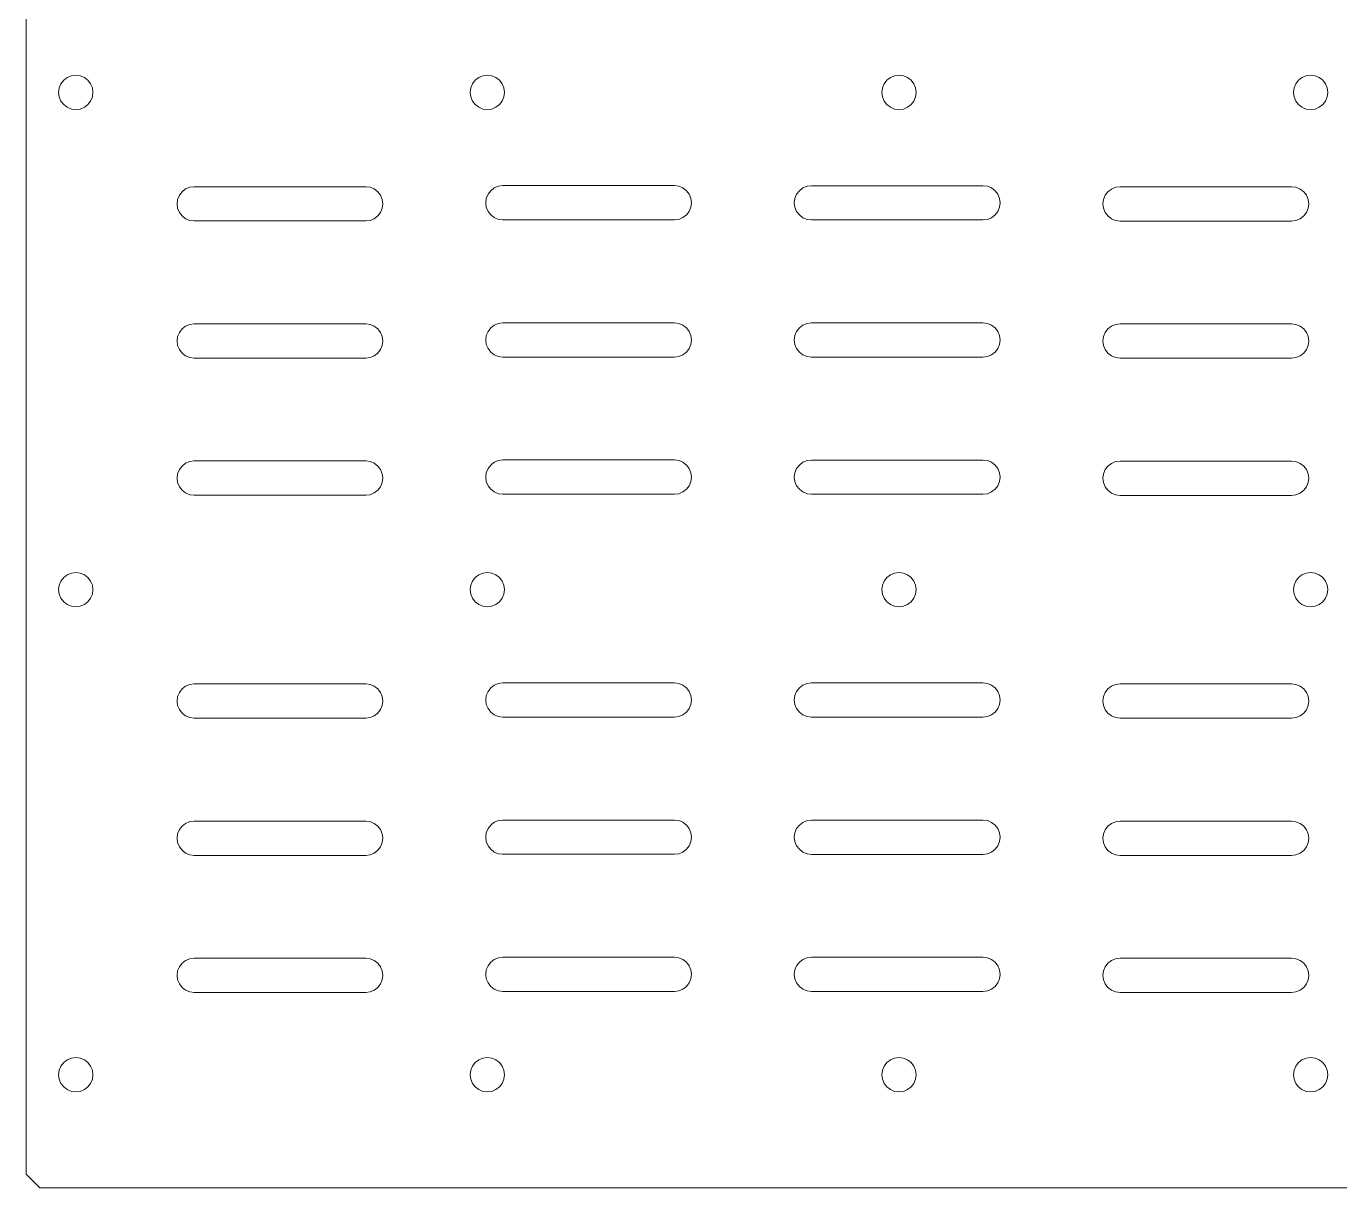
# Model space of a CAD drawing. Extents: x -21 to 705, y 870 to 3200.
# Drawn here: x -20 to 362.9, y 871 to 1209.7 of the extents above; entities that cross this region are included whole.
import ezdxf

# ---------------------------------------------------------------- set-up
doc = ezdxf.new("R2010")
doc.units = 0
doc.layers.add('Layer0', color=7, linetype='BYLAYER', lineweight=5)

msp = doc.modelspace()

# ---------------------------------------------------------------- linework, layer by layer
at = {"layer": 'Layer0'}
for p, q in [((-20, 875.02), (-20, 1360.86)), ((-8.06, 1194.77), (-6.85, 1195.27)), ((-6.85, 1195.27), (-5.56, 1195.44)), ((-5.56, 1195.44), (-4.26, 1195.27)), ((-4.26, 1195.27), (-3.06, 1194.77)), ((111.94, 1194.77), (113.15, 1195.27)), ((113.15, 1195.27), (114.44, 1195.44)), ((115.74, 1195.27), (114.44, 1195.44)), ((115.74, 1195.27), (116.94, 1194.77)), ((231.94, 1194.77), (233.15, 1195.27)), ((234.44, 1195.44), (233.15, 1195.27)), ((234.44, 1195.44), (235.74, 1195.27)), ((235.74, 1195.27), (236.94, 1194.77)), ((351.94, 1194.77), (353.15, 1195.27)), ((353.15, 1195.27), (354.44, 1195.44)), ((354.44, 1195.44), (355.74, 1195.27)), ((355.74, 1195.27), (356.94, 1194.77)), ((-10.56, 1190.44), (-10.39, 1191.74)), ((-10.39, 1191.74), (-9.89, 1192.94)), ((-9.89, 1192.94), (-9.09, 1193.98)), ((-9.09, 1193.98), (-8.06, 1194.77)), ((-3.06, 1194.77), (-2.02, 1193.98)), ((-2.02, 1193.98), (-1.23, 1192.94)), ((-1.23, 1192.94), (-0.73, 1191.74)), ((-0.73, 1191.74), (-0.56, 1190.44)), ((109.44, 1190.44), (109.61, 1191.74)), ((109.61, 1191.74), (110.11, 1192.94)), ((110.11, 1192.94), (110.91, 1193.98)), ((110.91, 1193.98), (111.94, 1194.77)), ((116.94, 1194.77), (117.98, 1193.98)), ((117.98, 1193.98), (118.77, 1192.94)), ((119.27, 1191.74), (118.77, 1192.94)), ((119.27, 1191.74), (119.44, 1190.44)), ((229.44, 1190.44), (229.61, 1191.74)), ((229.61, 1191.74), (230.11, 1192.94)), ((230.11, 1192.94), (230.91, 1193.98)), ((230.91, 1193.98), (231.94, 1194.77)), ((236.94, 1194.77), (237.98, 1193.98)), ((237.98, 1193.98), (238.77, 1192.94)), ((238.77, 1192.94), (239.27, 1191.74)), ((239.27, 1191.74), (239.44, 1190.44)), ((349.44, 1190.44), (349.61, 1191.74)), ((349.61, 1191.74), (350.11, 1192.94)), ((350.91, 1193.98), (350.11, 1192.94)), ((350.91, 1193.98), (351.94, 1194.77)), ((356.94, 1194.77), (357.98, 1193.98)), ((357.98, 1193.98), (358.77, 1192.94)), ((358.77, 1192.94), (359.27, 1191.74)), ((359.27, 1191.74), (359.44, 1190.44)), ((-10.39, 1189.15), (-10.56, 1190.44)), ((-9.89, 1187.94), (-10.39, 1189.15)), ((-9.09, 1186.91), (-9.89, 1187.94)), ((-2.02, 1186.91), (-1.23, 1187.94)), ((-0.73, 1189.15), (-1.23, 1187.94)), ((-0.73, 1189.15), (-0.56, 1190.44)), ((109.61, 1189.15), (109.44, 1190.44)), ((110.11, 1187.94), (109.61, 1189.15)), ((110.91, 1186.91), (110.11, 1187.94)), ((118.77, 1187.94), (117.98, 1186.91)), ((119.27, 1189.15), (118.77, 1187.94)), ((119.44, 1190.44), (119.27, 1189.15)), ((229.61, 1189.15), (229.44, 1190.44)), ((229.61, 1189.15), (230.11, 1187.94)), ((230.11, 1187.94), (230.91, 1186.91)), ((237.98, 1186.91), (238.77, 1187.94)), ((239.27, 1189.15), (238.77, 1187.94)), ((239.44, 1190.44), (239.27, 1189.15)), ((349.61, 1189.15), (349.44, 1190.44)), ((350.11, 1187.94), (349.61, 1189.15)), ((350.91, 1186.91), (350.11, 1187.94)), ((358.77, 1187.94), (357.98, 1186.91)), ((359.27, 1189.15), (358.77, 1187.94)), ((359.44, 1190.44), (359.27, 1189.15)), ((-8.06, 1186.11), (-9.09, 1186.91)), ((-8.06, 1186.11), (-6.85, 1185.61)), ((-5.56, 1185.44), (-6.85, 1185.61)), ((-5.56, 1185.44), (-4.26, 1185.61)), ((-4.26, 1185.61), (-3.06, 1186.11)), ((-2.02, 1186.91), (-3.06, 1186.11)), ((111.94, 1186.11), (110.91, 1186.91)), ((113.15, 1185.61), (111.94, 1186.11)), ((114.44, 1185.44), (113.15, 1185.61)), ((114.44, 1185.44), (115.74, 1185.61)), ((115.74, 1185.61), (116.94, 1186.11)), ((116.94, 1186.11), (117.98, 1186.91)), ((231.94, 1186.11), (230.91, 1186.91)), ((233.15, 1185.61), (231.94, 1186.11)), ((233.15, 1185.61), (234.44, 1185.44)), ((235.74, 1185.61), (234.44, 1185.44)), ((236.94, 1186.11), (235.74, 1185.61)), ((236.94, 1186.11), (237.98, 1186.91)), ((351.94, 1186.11), (350.91, 1186.91)), ((353.15, 1185.61), (351.94, 1186.11)), ((354.44, 1185.44), (353.15, 1185.61)), ((355.74, 1185.61), (354.44, 1185.44)), ((356.94, 1186.11), (355.74, 1185.61)), ((357.98, 1186.91), (356.94, 1186.11)), ((24.13, 1159.26), (24.63, 1160.46)), ((24.63, 1160.46), (25.43, 1161.5)), ((25.43, 1161.5), (26.46, 1162.29)), ((26.46, 1162.29), (27.67, 1162.79)), ((27.67, 1162.79), (28.96, 1162.96)), ((78.96, 1162.96), (28.96, 1162.96)), ((80.26, 1162.79), (78.96, 1162.96)), ((81.46, 1162.29), (80.26, 1162.79)), ((82.5, 1161.5), (81.46, 1162.29)), ((83.29, 1160.46), (82.5, 1161.5)), ((83.79, 1159.26), (83.29, 1160.46)), ((114.13, 1159.55), (114.63, 1160.76)), ((114.63, 1160.76), (115.43, 1161.79)), ((115.43, 1161.79), (116.46, 1162.59)), ((116.46, 1162.59), (117.67, 1163.09)), ((117.67, 1163.09), (118.96, 1163.26)), ((168.96, 1163.26), (118.96, 1163.26)), ((170.26, 1163.09), (168.96, 1163.26)), ((171.46, 1162.59), (170.26, 1163.09)), ((172.5, 1161.79), (171.46, 1162.59)), ((173.29, 1160.76), (172.5, 1161.79)), ((173.79, 1159.55), (173.29, 1160.76)), ((204.1, 1159.54), (204.6, 1160.75)), ((204.6, 1160.75), (205.39, 1161.79)), ((205.39, 1161.79), (206.43, 1162.58)), ((206.43, 1162.58), (207.63, 1163.08)), ((207.63, 1163.08), (208.93, 1163.25)), ((258.93, 1163.25), (208.93, 1163.25)), ((260.22, 1163.08), (258.93, 1163.25)), ((261.43, 1162.58), (260.22, 1163.08)), ((262.46, 1161.79), (261.43, 1162.58)), ((263.26, 1160.75), (262.46, 1161.79)), ((263.76, 1159.54), (263.26, 1160.75)), ((294.07, 1159.24), (294.57, 1160.44)), ((294.57, 1160.44), (295.36, 1161.48)), ((295.36, 1161.48), (296.4, 1162.27)), ((296.4, 1162.27), (297.61, 1162.77)), ((297.61, 1162.77), (298.9, 1162.94)), ((348.9, 1162.94), (298.9, 1162.94)), ((350.19, 1162.77), (348.9, 1162.94)), ((351.4, 1162.27), (350.19, 1162.77)), ((352.44, 1161.48), (351.4, 1162.27)), ((353.23, 1160.44), (352.44, 1161.48)), ((353.73, 1159.24), (353.23, 1160.44)), ((23.96, 1157.96), (24.13, 1159.26)), ((24.13, 1156.67), (23.96, 1157.96)), ((24.63, 1155.46), (24.13, 1156.67)), ((83.29, 1155.46), (83.79, 1156.67)), ((83.96, 1157.96), (83.79, 1159.26)), ((83.79, 1156.67), (83.96, 1157.96)), ((113.96, 1158.26), (114.13, 1159.55)), ((114.13, 1156.96), (113.96, 1158.26)), ((114.63, 1155.76), (114.13, 1156.96)), ((173.29, 1155.76), (173.79, 1156.96)), ((173.96, 1158.26), (173.79, 1159.55)), ((173.79, 1156.96), (173.96, 1158.26)), ((203.93, 1158.25), (204.1, 1159.54)), ((204.1, 1156.96), (203.93, 1158.25)), ((204.6, 1155.75), (204.1, 1156.96)), ((263.26, 1155.75), (263.76, 1156.96)), ((263.93, 1158.25), (263.76, 1159.54)), ((263.76, 1156.96), (263.93, 1158.25)), ((293.9, 1157.94), (294.07, 1159.24)), ((294.07, 1156.65), (293.9, 1157.94)), ((294.57, 1155.44), (294.07, 1156.65)), ((353.23, 1155.44), (353.73, 1156.65)), ((353.9, 1157.94), (353.73, 1159.24)), ((353.73, 1156.65), (353.9, 1157.94)), ((25.43, 1154.43), (24.63, 1155.46)), ((26.46, 1153.63), (25.43, 1154.43)), ((27.67, 1153.13), (26.46, 1153.63)), ((28.96, 1152.96), (27.67, 1153.13)), ((28.96, 1152.96), (78.96, 1152.96)), ((78.96, 1152.96), (80.26, 1153.13)), ((80.26, 1153.13), (81.46, 1153.63)), ((81.46, 1153.63), (82.5, 1154.43)), ((82.5, 1154.43), (83.29, 1155.46)), ((115.43, 1154.72), (114.63, 1155.76)), ((116.46, 1153.93), (115.43, 1154.72)), ((117.67, 1153.43), (116.46, 1153.93)), ((118.96, 1153.26), (117.67, 1153.43)), ((118.96, 1153.26), (168.96, 1153.26)), ((168.96, 1153.26), (170.26, 1153.43)), ((170.26, 1153.43), (171.46, 1153.93)), ((171.46, 1153.93), (172.5, 1154.72)), ((172.5, 1154.72), (173.29, 1155.76)), ((205.39, 1154.71), (204.6, 1155.75)), ((206.43, 1153.92), (205.39, 1154.71)), ((207.63, 1153.42), (206.43, 1153.92)), ((208.93, 1153.25), (207.63, 1153.42)), ((208.93, 1153.25), (258.93, 1153.25)), ((258.93, 1153.25), (260.22, 1153.42)), ((260.22, 1153.42), (261.43, 1153.92)), ((261.43, 1153.92), (262.46, 1154.71)), ((262.46, 1154.71), (263.26, 1155.75)), ((295.36, 1154.41), (294.57, 1155.44)), ((296.4, 1153.61), (295.36, 1154.41)), ((297.61, 1153.11), (296.4, 1153.61)), ((298.9, 1152.94), (297.61, 1153.11)), ((298.9, 1152.94), (348.9, 1152.94)), ((348.9, 1152.94), (350.19, 1153.11)), ((350.19, 1153.11), (351.4, 1153.61)), ((351.4, 1153.61), (352.44, 1154.41)), ((352.44, 1154.41), (353.23, 1155.44)), ((25.43, 1121.5), (26.46, 1122.29)), ((26.46, 1122.29), (27.67, 1122.79)), ((27.67, 1122.79), (28.96, 1122.96)), ((78.96, 1122.96), (28.96, 1122.96)), ((80.26, 1122.79), (78.96, 1122.96)), ((81.46, 1122.29), (80.26, 1122.79)), ((82.5, 1121.5), (81.46, 1122.29)), ((115.43, 1121.79), (116.46, 1122.59)), ((116.46, 1122.59), (117.67, 1123.09)), ((117.67, 1123.09), (118.96, 1123.26)), ((168.96, 1123.26), (118.96, 1123.26)), ((170.26, 1123.09), (168.96, 1123.26)), ((171.46, 1122.59), (170.26, 1123.09)), ((172.5, 1121.79), (171.46, 1122.59)), ((205.39, 1121.79), (206.43, 1122.58)), ((206.43, 1122.58), (207.63, 1123.08)), ((207.63, 1123.08), (208.93, 1123.25)), ((258.93, 1123.25), (208.93, 1123.25)), ((260.22, 1123.08), (258.93, 1123.25)), ((261.43, 1122.58), (260.22, 1123.08)), ((262.46, 1121.79), (261.43, 1122.58)), ((295.36, 1121.48), (296.4, 1122.27)), ((296.4, 1122.27), (297.61, 1122.77)), ((297.61, 1122.77), (298.9, 1122.94)), ((348.9, 1122.94), (298.9, 1122.94)), ((350.19, 1122.77), (348.9, 1122.94)), ((351.4, 1122.27), (350.19, 1122.77)), ((352.44, 1121.48), (351.4, 1122.27)), ((23.96, 1117.96), (24.13, 1119.26)), ((24.13, 1119.26), (24.63, 1120.46)), ((24.63, 1120.46), (25.43, 1121.5)), ((83.29, 1120.46), (82.5, 1121.5)), ((83.79, 1119.26), (83.29, 1120.46)), ((83.96, 1117.96), (83.79, 1119.26)), ((113.96, 1118.26), (114.13, 1119.55)), ((114.13, 1116.96), (113.96, 1118.26)), ((114.13, 1119.55), (114.63, 1120.76)), ((114.63, 1120.76), (115.43, 1121.79)), ((173.29, 1120.76), (172.5, 1121.79)), ((173.79, 1119.55), (173.29, 1120.76)), ((173.96, 1118.26), (173.79, 1119.55)), ((173.79, 1116.96), (173.96, 1118.26)), ((203.93, 1118.25), (204.1, 1119.54)), ((204.1, 1116.96), (203.93, 1118.25)), ((204.1, 1119.54), (204.6, 1120.75)), ((204.6, 1120.75), (205.39, 1121.79)), ((263.26, 1120.75), (262.46, 1121.79)), ((263.76, 1119.54), (263.26, 1120.75)), ((263.93, 1118.25), (263.76, 1119.54)), ((263.76, 1116.96), (263.93, 1118.25)), ((293.9, 1117.94), (294.07, 1119.24)), ((294.07, 1119.24), (294.57, 1120.44)), ((294.57, 1120.44), (295.36, 1121.48)), ((353.23, 1120.44), (352.44, 1121.48)), ((353.73, 1119.24), (353.23, 1120.44)), ((353.9, 1117.94), (353.73, 1119.24)), ((24.13, 1116.67), (23.96, 1117.96)), ((24.63, 1115.46), (24.13, 1116.67)), ((25.43, 1114.43), (24.63, 1115.46)), ((26.46, 1113.63), (25.43, 1114.43)), ((81.46, 1113.63), (82.5, 1114.43)), ((82.5, 1114.43), (83.29, 1115.46)), ((83.29, 1115.46), (83.79, 1116.67)), ((83.79, 1116.67), (83.96, 1117.96)), ((114.63, 1115.76), (114.13, 1116.96)), ((115.43, 1114.72), (114.63, 1115.76)), ((116.46, 1113.93), (115.43, 1114.72)), ((171.46, 1113.93), (172.5, 1114.72)), ((172.5, 1114.72), (173.29, 1115.76)), ((173.29, 1115.76), (173.79, 1116.96)), ((204.6, 1115.75), (204.1, 1116.96)), ((205.39, 1114.71), (204.6, 1115.75)), ((206.43, 1113.92), (205.39, 1114.71)), ((261.43, 1113.92), (262.46, 1114.71)), ((262.46, 1114.71), (263.26, 1115.75)), ((263.26, 1115.75), (263.76, 1116.96)), ((294.07, 1116.65), (293.9, 1117.94)), ((294.57, 1115.44), (294.07, 1116.65)), ((295.36, 1114.41), (294.57, 1115.44)), ((296.4, 1113.61), (295.36, 1114.41)), ((351.4, 1113.61), (352.44, 1114.41)), ((352.44, 1114.41), (353.23, 1115.44)), ((353.23, 1115.44), (353.73, 1116.65)), ((353.73, 1116.65), (353.9, 1117.94)), ((27.67, 1113.13), (26.46, 1113.63)), ((28.96, 1112.96), (27.67, 1113.13)), ((28.96, 1112.96), (78.96, 1112.96)), ((78.96, 1112.96), (80.26, 1113.13)), ((80.26, 1113.13), (81.46, 1113.63)), ((117.67, 1113.43), (116.46, 1113.93)), ((118.96, 1113.26), (117.67, 1113.43)), ((118.96, 1113.26), (168.96, 1113.26)), ((168.96, 1113.26), (170.26, 1113.43)), ((170.26, 1113.43), (171.46, 1113.93)), ((207.63, 1113.42), (206.43, 1113.92)), ((208.93, 1113.25), (207.63, 1113.42)), ((208.93, 1113.25), (258.93, 1113.25)), ((258.93, 1113.25), (260.22, 1113.42)), ((260.22, 1113.42), (261.43, 1113.92)), ((297.61, 1113.11), (296.4, 1113.61)), ((298.9, 1112.94), (297.61, 1113.11)), ((298.9, 1112.94), (348.9, 1112.94)), ((348.9, 1112.94), (350.19, 1113.11)), ((350.19, 1113.11), (351.4, 1113.61)), ((24.13, 1079.26), (24.63, 1080.46)), ((24.63, 1080.46), (25.43, 1081.5)), ((25.43, 1081.5), (26.46, 1082.29)), ((26.46, 1082.29), (27.67, 1082.79)), ((27.67, 1082.79), (28.96, 1082.96)), ((78.96, 1082.96), (28.96, 1082.96)), ((80.26, 1082.79), (78.96, 1082.96)), ((81.46, 1082.29), (80.26, 1082.79)), ((82.5, 1081.5), (81.46, 1082.29)), ((83.29, 1080.46), (82.5, 1081.5)), ((83.79, 1079.26), (83.29, 1080.46)), ((114.13, 1079.55), (114.63, 1080.76)), ((114.63, 1080.76), (115.43, 1081.79)), ((115.43, 1081.79), (116.46, 1082.59)), ((116.46, 1082.59), (117.67, 1083.09)), ((117.67, 1083.09), (118.96, 1083.26)), ((168.96, 1083.26), (118.96, 1083.26)), ((170.26, 1083.09), (168.96, 1083.26)), ((171.46, 1082.59), (170.26, 1083.09)), ((172.5, 1081.79), (171.46, 1082.59)), ((173.29, 1080.76), (172.5, 1081.79)), ((173.79, 1079.55), (173.29, 1080.76)), ((204.1, 1079.54), (204.6, 1080.75)), ((204.6, 1080.75), (205.39, 1081.79)), ((205.39, 1081.79), (206.43, 1082.58)), ((206.43, 1082.58), (207.63, 1083.08)), ((207.63, 1083.08), (208.93, 1083.25)), ((258.93, 1083.25), (208.93, 1083.25)), ((260.22, 1083.08), (258.93, 1083.25)), ((261.43, 1082.58), (260.22, 1083.08)), ((262.46, 1081.79), (261.43, 1082.58)), ((263.26, 1080.75), (262.46, 1081.79)), ((263.76, 1079.54), (263.26, 1080.75)), ((294.07, 1079.24), (294.57, 1080.44)), ((294.57, 1080.44), (295.36, 1081.48)), ((295.36, 1081.48), (296.4, 1082.27)), ((296.4, 1082.27), (297.61, 1082.77)), ((297.61, 1082.77), (298.9, 1082.94)), ((348.9, 1082.94), (298.9, 1082.94)), ((350.19, 1082.77), (348.9, 1082.94)), ((351.4, 1082.27), (350.19, 1082.77)), ((352.44, 1081.48), (351.4, 1082.27)), ((353.23, 1080.44), (352.44, 1081.48)), ((353.73, 1079.24), (353.23, 1080.44)), ((23.96, 1077.96), (24.13, 1079.26)), ((24.13, 1076.67), (23.96, 1077.96)), ((24.63, 1075.46), (24.13, 1076.67)), ((83.29, 1075.46), (83.79, 1076.67)), ((83.96, 1077.96), (83.79, 1079.26)), ((83.79, 1076.67), (83.96, 1077.96)), ((113.96, 1078.26), (114.13, 1079.55)), ((114.13, 1076.96), (113.96, 1078.26)), ((114.63, 1075.76), (114.13, 1076.96)), ((173.29, 1075.76), (173.79, 1076.96)), ((173.96, 1078.26), (173.79, 1079.55)), ((173.79, 1076.96), (173.96, 1078.26)), ((203.93, 1078.25), (204.1, 1079.54)), ((204.1, 1076.96), (203.93, 1078.25)), ((204.6, 1075.75), (204.1, 1076.96)), ((263.26, 1075.75), (263.76, 1076.96)), ((263.93, 1078.25), (263.76, 1079.54)), ((263.76, 1076.96), (263.93, 1078.25)), ((293.9, 1077.94), (294.07, 1079.24)), ((294.07, 1076.65), (293.9, 1077.94)), ((294.57, 1075.44), (294.07, 1076.65)), ((353.23, 1075.44), (353.73, 1076.65)), ((353.9, 1077.94), (353.73, 1079.24)), ((353.73, 1076.65), (353.9, 1077.94)), ((25.43, 1074.43), (24.63, 1075.46)), ((26.46, 1073.63), (25.43, 1074.43)), ((27.67, 1073.13), (26.46, 1073.63)), ((28.96, 1072.96), (27.67, 1073.13)), ((28.96, 1072.96), (78.96, 1072.96)), ((78.96, 1072.96), (80.26, 1073.13)), ((80.26, 1073.13), (81.46, 1073.63)), ((81.46, 1073.63), (82.5, 1074.43)), ((82.5, 1074.43), (83.29, 1075.46)), ((115.43, 1074.72), (114.63, 1075.76)), ((116.46, 1073.93), (115.43, 1074.72)), ((117.67, 1073.43), (116.46, 1073.93)), ((118.96, 1073.26), (117.67, 1073.43)), ((118.96, 1073.26), (168.96, 1073.26)), ((168.96, 1073.26), (170.26, 1073.43)), ((170.26, 1073.43), (171.46, 1073.93)), ((171.46, 1073.93), (172.5, 1074.72)), ((172.5, 1074.72), (173.29, 1075.76)), ((205.39, 1074.71), (204.6, 1075.75)), ((206.43, 1073.92), (205.39, 1074.71)), ((207.63, 1073.42), (206.43, 1073.92)), ((208.93, 1073.25), (207.63, 1073.42)), ((208.93, 1073.25), (258.93, 1073.25)), ((258.93, 1073.25), (260.22, 1073.42)), ((260.22, 1073.42), (261.43, 1073.92)), ((261.43, 1073.92), (262.46, 1074.71)), ((262.46, 1074.71), (263.26, 1075.75)), ((295.36, 1074.41), (294.57, 1075.44)), ((296.4, 1073.61), (295.36, 1074.41)), ((297.61, 1073.11), (296.4, 1073.61)), ((298.9, 1072.94), (297.61, 1073.11)), ((298.9, 1072.94), (348.9, 1072.94)), ((348.9, 1072.94), (350.19, 1073.11)), ((350.19, 1073.11), (351.4, 1073.61)), ((351.4, 1073.61), (352.44, 1074.41)), ((352.44, 1074.41), (353.23, 1075.44)), ((-9.09, 1048.98), (-8.06, 1049.77)), ((-8.06, 1049.77), (-6.85, 1050.27)), ((-6.85, 1050.27), (-5.56, 1050.44)), ((-5.56, 1050.44), (-4.26, 1050.27)), ((-4.26, 1050.27), (-3.06, 1049.77)), ((-3.06, 1049.77), (-2.02, 1048.98)), ((110.91, 1048.98), (111.94, 1049.77)), ((111.94, 1049.77), (113.15, 1050.27)), ((113.15, 1050.27), (114.44, 1050.44)), ((114.44, 1050.44), (115.74, 1050.27)), ((115.74, 1050.27), (116.94, 1049.77)), ((116.94, 1049.77), (117.98, 1048.98)), ((230.91, 1048.98), (231.94, 1049.77)), ((231.94, 1049.77), (233.15, 1050.27)), ((233.15, 1050.27), (234.44, 1050.44)), ((234.44, 1050.44), (235.74, 1050.27)), ((235.74, 1050.27), (236.94, 1049.77)), ((236.94, 1049.77), (237.98, 1048.98)), ((350.91, 1048.98), (351.94, 1049.77)), ((351.94, 1049.77), (353.15, 1050.27)), ((353.15, 1050.27), (354.44, 1050.44)), ((354.44, 1050.44), (355.74, 1050.27)), ((355.74, 1050.27), (356.94, 1049.77)), ((356.94, 1049.77), (357.98, 1048.98)), ((-10.56, 1045.44), (-10.39, 1046.74)), ((-10.39, 1044.15), (-10.56, 1045.44)), ((-10.39, 1046.74), (-9.89, 1047.94)), ((-9.89, 1047.94), (-9.09, 1048.98)), ((-2.02, 1048.98), (-1.23, 1047.94)), ((-1.23, 1047.94), (-0.73, 1046.74)), ((-0.73, 1046.74), (-0.56, 1045.44)), ((-0.56, 1045.44), (-0.73, 1044.15)), ((109.44, 1045.44), (109.61, 1046.74)), ((109.61, 1044.15), (109.44, 1045.44)), ((109.61, 1046.74), (110.11, 1047.94)), ((110.11, 1047.94), (110.91, 1048.98)), ((117.98, 1048.98), (118.77, 1047.94)), ((118.77, 1047.94), (119.27, 1046.74)), ((119.27, 1046.74), (119.44, 1045.44)), ((119.44, 1045.44), (119.27, 1044.15)), ((229.44, 1045.44), (229.61, 1046.74)), ((229.61, 1044.15), (229.44, 1045.44)), ((229.61, 1046.74), (230.11, 1047.94)), ((230.11, 1047.94), (230.91, 1048.98)), ((237.98, 1048.98), (238.77, 1047.94)), ((238.77, 1047.94), (239.27, 1046.74)), ((239.27, 1046.74), (239.44, 1045.44)), ((239.44, 1045.44), (239.27, 1044.15)), ((349.44, 1045.44), (349.61, 1046.74)), ((349.61, 1044.15), (349.44, 1045.44)), ((349.61, 1046.74), (350.11, 1047.94)), ((350.11, 1047.94), (350.91, 1048.98)), ((357.98, 1048.98), (358.77, 1047.94)), ((358.77, 1047.94), (359.27, 1046.74)), ((359.27, 1046.74), (359.44, 1045.44)), ((359.44, 1045.44), (359.27, 1044.15)), ((-9.89, 1042.94), (-10.39, 1044.15)), ((-9.09, 1041.91), (-9.89, 1042.94)), ((-8.06, 1041.11), (-9.09, 1041.91)), ((-2.02, 1041.91), (-3.06, 1041.11)), ((-1.23, 1042.94), (-2.02, 1041.91)), ((-0.73, 1044.15), (-1.23, 1042.94)), ((110.11, 1042.94), (109.61, 1044.15)), ((110.91, 1041.91), (110.11, 1042.94)), ((111.94, 1041.11), (110.91, 1041.91)), ((117.98, 1041.91), (116.94, 1041.11)), ((118.77, 1042.94), (117.98, 1041.91)), ((119.27, 1044.15), (118.77, 1042.94)), ((230.11, 1042.94), (229.61, 1044.15)), ((230.91, 1041.91), (230.11, 1042.94)), ((231.94, 1041.11), (230.91, 1041.91)), ((237.98, 1041.91), (236.94, 1041.11)), ((238.77, 1042.94), (237.98, 1041.91)), ((239.27, 1044.15), (238.77, 1042.94)), ((350.11, 1042.94), (349.61, 1044.15)), ((350.91, 1041.91), (350.11, 1042.94)), ((351.94, 1041.11), (350.91, 1041.91)), ((357.98, 1041.91), (356.94, 1041.11)), ((358.77, 1042.94), (357.98, 1041.91)), ((359.27, 1044.15), (358.77, 1042.94)), ((-6.85, 1040.61), (-8.06, 1041.11)), ((-5.56, 1040.44), (-6.85, 1040.61)), ((-4.26, 1040.61), (-5.56, 1040.44)), ((-3.06, 1041.11), (-4.26, 1040.61)), ((113.15, 1040.61), (111.94, 1041.11)), ((114.44, 1040.44), (113.15, 1040.61)), ((115.74, 1040.61), (114.44, 1040.44)), ((116.94, 1041.11), (115.74, 1040.61)), ((233.15, 1040.61), (231.94, 1041.11)), ((234.44, 1040.44), (233.15, 1040.61)), ((235.74, 1040.61), (234.44, 1040.44)), ((236.94, 1041.11), (235.74, 1040.61)), ((353.15, 1040.61), (351.94, 1041.11)), ((354.44, 1040.44), (353.15, 1040.61)), ((355.74, 1040.61), (354.44, 1040.44)), ((356.94, 1041.11), (355.74, 1040.61)), ((24.13, 1014.26), (24.63, 1015.46)), ((24.63, 1015.46), (25.43, 1016.5)), ((25.43, 1016.5), (26.46, 1017.29)), ((26.46, 1017.29), (27.67, 1017.79)), ((27.67, 1017.79), (28.96, 1017.96)), ((78.96, 1017.96), (28.96, 1017.96)), ((80.26, 1017.79), (78.96, 1017.96)), ((81.46, 1017.29), (80.26, 1017.79)), ((82.5, 1016.5), (81.46, 1017.29)), ((83.29, 1015.46), (82.5, 1016.5)), ((83.79, 1014.26), (83.29, 1015.46)), ((114.13, 1014.55), (114.63, 1015.76)), ((114.63, 1015.76), (115.43, 1016.79)), ((115.43, 1016.79), (116.46, 1017.59)), ((116.46, 1017.59), (117.67, 1018.09)), ((117.67, 1018.09), (118.96, 1018.26)), ((168.96, 1018.26), (118.96, 1018.26)), ((170.26, 1018.09), (168.96, 1018.26)), ((171.46, 1017.59), (170.26, 1018.09)), ((172.5, 1016.79), (171.46, 1017.59)), ((173.29, 1015.76), (172.5, 1016.79)), ((173.79, 1014.55), (173.29, 1015.76)), ((204.1, 1014.54), (204.6, 1015.75)), ((204.6, 1015.75), (205.39, 1016.79)), ((205.39, 1016.79), (206.43, 1017.58)), ((206.43, 1017.58), (207.63, 1018.08)), ((207.63, 1018.08), (208.93, 1018.25)), ((258.93, 1018.25), (208.93, 1018.25)), ((260.22, 1018.08), (258.93, 1018.25)), ((261.43, 1017.58), (260.22, 1018.08)), ((262.46, 1016.79), (261.43, 1017.58)), ((263.26, 1015.75), (262.46, 1016.79)), ((263.76, 1014.54), (263.26, 1015.75)), ((294.07, 1014.24), (294.57, 1015.44)), ((294.57, 1015.44), (295.36, 1016.48)), ((295.36, 1016.48), (296.4, 1017.27)), ((296.4, 1017.27), (297.61, 1017.77)), ((297.61, 1017.77), (298.9, 1017.94)), ((348.9, 1017.94), (298.9, 1017.94)), ((350.19, 1017.77), (348.9, 1017.94)), ((351.4, 1017.27), (350.19, 1017.77)), ((352.44, 1016.48), (351.4, 1017.27)), ((353.23, 1015.44), (352.44, 1016.48)), ((353.73, 1014.24), (353.23, 1015.44)), ((23.96, 1012.96), (24.13, 1014.26)), ((24.13, 1011.67), (23.96, 1012.96)), ((24.63, 1010.46), (24.13, 1011.67)), ((83.29, 1010.46), (83.79, 1011.67)), ((83.96, 1012.96), (83.79, 1014.26)), ((83.79, 1011.67), (83.96, 1012.96)), ((113.96, 1013.26), (114.13, 1014.55)), ((114.13, 1011.96), (113.96, 1013.26)), ((114.63, 1010.76), (114.13, 1011.96)), ((173.29, 1010.76), (173.79, 1011.96)), ((173.96, 1013.26), (173.79, 1014.55)), ((173.79, 1011.96), (173.96, 1013.26)), ((203.93, 1013.25), (204.1, 1014.54)), ((204.1, 1011.96), (203.93, 1013.25)), ((204.6, 1010.75), (204.1, 1011.96)), ((263.26, 1010.75), (263.76, 1011.96)), ((263.93, 1013.25), (263.76, 1014.54)), ((263.76, 1011.96), (263.93, 1013.25)), ((293.9, 1012.94), (294.07, 1014.24)), ((294.07, 1011.65), (293.9, 1012.94)), ((294.57, 1010.44), (294.07, 1011.65)), ((353.23, 1010.44), (353.73, 1011.65)), ((353.9, 1012.94), (353.73, 1014.24)), ((353.73, 1011.65), (353.9, 1012.94)), ((25.43, 1009.43), (24.63, 1010.46)), ((26.46, 1008.63), (25.43, 1009.43)), ((27.67, 1008.13), (26.46, 1008.63)), ((28.96, 1007.96), (27.67, 1008.13)), ((28.96, 1007.96), (78.96, 1007.96)), ((78.96, 1007.96), (80.26, 1008.13)), ((80.26, 1008.13), (81.46, 1008.63)), ((81.46, 1008.63), (82.5, 1009.43)), ((82.5, 1009.43), (83.29, 1010.46)), ((115.43, 1009.72), (114.63, 1010.76)), ((116.46, 1008.93), (115.43, 1009.72)), ((117.67, 1008.43), (116.46, 1008.93)), ((118.96, 1008.26), (117.67, 1008.43)), ((118.96, 1008.26), (168.96, 1008.26)), ((168.96, 1008.26), (170.26, 1008.43)), ((170.26, 1008.43), (171.46, 1008.93)), ((171.46, 1008.93), (172.5, 1009.72)), ((172.5, 1009.72), (173.29, 1010.76)), ((205.39, 1009.71), (204.6, 1010.75)), ((206.43, 1008.92), (205.39, 1009.71)), ((207.63, 1008.42), (206.43, 1008.92)), ((208.93, 1008.25), (207.63, 1008.42)), ((208.93, 1008.25), (258.93, 1008.25)), ((258.93, 1008.25), (260.22, 1008.42)), ((260.22, 1008.42), (261.43, 1008.92)), ((261.43, 1008.92), (262.46, 1009.71)), ((262.46, 1009.71), (263.26, 1010.75)), ((295.36, 1009.41), (294.57, 1010.44)), ((296.4, 1008.61), (295.36, 1009.41)), ((297.61, 1008.11), (296.4, 1008.61)), ((298.9, 1007.94), (297.61, 1008.11)), ((298.9, 1007.94), (348.9, 1007.94)), ((348.9, 1007.94), (350.19, 1008.11)), ((350.19, 1008.11), (351.4, 1008.61)), ((351.4, 1008.61), (352.44, 1009.41)), ((352.44, 1009.41), (353.23, 1010.44)), ((25.43, 976.5), (26.46, 977.29)), ((26.46, 977.29), (27.67, 977.79)), ((27.67, 977.79), (28.96, 977.96)), ((78.96, 977.96), (28.96, 977.96)), ((80.26, 977.79), (78.96, 977.96)), ((81.46, 977.29), (80.26, 977.79)), ((82.5, 976.5), (81.46, 977.29)), ((114.63, 975.76), (115.43, 976.79)), ((115.43, 976.79), (116.46, 977.59)), ((116.46, 977.59), (117.67, 978.09)), ((117.67, 978.09), (118.96, 978.26)), ((168.96, 978.26), (118.96, 978.26)), ((170.26, 978.09), (168.96, 978.26)), ((171.46, 977.59), (170.26, 978.09)), ((172.5, 976.79), (171.46, 977.59)), ((173.29, 975.76), (172.5, 976.79)), ((204.6, 975.75), (205.39, 976.79)), ((205.39, 976.79), (206.43, 977.58)), ((206.43, 977.58), (207.63, 978.08)), ((207.63, 978.08), (208.93, 978.25)), ((258.93, 978.25), (208.93, 978.25)), ((260.22, 978.08), (258.93, 978.25)), ((261.43, 977.58), (260.22, 978.08)), ((262.46, 976.79), (261.43, 977.58)), ((263.26, 975.75), (262.46, 976.79)), ((295.36, 976.48), (296.4, 977.27)), ((296.4, 977.27), (297.61, 977.77)), ((297.61, 977.77), (298.9, 977.94)), ((348.9, 977.94), (298.9, 977.94)), ((350.19, 977.77), (348.9, 977.94)), ((351.4, 977.27), (350.19, 977.77)), ((352.44, 976.48), (351.4, 977.27)), ((23.96, 972.96), (24.13, 974.26)), ((24.13, 971.67), (23.96, 972.96)), ((24.13, 974.26), (24.63, 975.46)), ((24.63, 975.46), (25.43, 976.5)), ((83.29, 975.46), (82.5, 976.5)), ((83.79, 974.26), (83.29, 975.46)), ((83.96, 972.96), (83.79, 974.26)), ((83.79, 971.67), (83.96, 972.96)), ((113.96, 973.26), (114.13, 974.55)), ((114.13, 971.96), (113.96, 973.26)), ((114.13, 974.55), (114.63, 975.76)), ((173.79, 974.55), (173.29, 975.76)), ((173.96, 973.26), (173.79, 974.55)), ((173.79, 971.96), (173.96, 973.26)), ((203.93, 973.25), (204.1, 974.54)), ((204.1, 971.96), (203.93, 973.25)), ((204.1, 974.54), (204.6, 975.75)), ((263.76, 974.54), (263.26, 975.75)), ((263.93, 973.25), (263.76, 974.54)), ((263.76, 971.96), (263.93, 973.25)), ((293.9, 972.94), (294.07, 974.24)), ((294.07, 971.65), (293.9, 972.94)), ((294.07, 974.24), (294.57, 975.44)), ((294.57, 975.44), (295.36, 976.48)), ((353.23, 975.44), (352.44, 976.48)), ((353.73, 974.24), (353.23, 975.44)), ((353.9, 972.94), (353.73, 974.24)), ((353.73, 971.65), (353.9, 972.94)), ((24.63, 970.46), (24.13, 971.67)), ((25.43, 969.43), (24.63, 970.46)), ((26.46, 968.63), (25.43, 969.43)), ((81.46, 968.63), (82.5, 969.43)), ((82.5, 969.43), (83.29, 970.46)), ((83.29, 970.46), (83.79, 971.67)), ((114.63, 970.76), (114.13, 971.96)), ((115.43, 969.72), (114.63, 970.76)), ((116.46, 968.93), (115.43, 969.72)), ((117.67, 968.43), (116.46, 968.93)), ((170.26, 968.43), (171.46, 968.93)), ((171.46, 968.93), (172.5, 969.72)), ((172.5, 969.72), (173.29, 970.76)), ((173.29, 970.76), (173.79, 971.96)), ((204.6, 970.75), (204.1, 971.96)), ((205.39, 969.71), (204.6, 970.75)), ((206.43, 968.92), (205.39, 969.71)), ((207.63, 968.42), (206.43, 968.92)), ((260.22, 968.42), (261.43, 968.92)), ((261.43, 968.92), (262.46, 969.71)), ((262.46, 969.71), (263.26, 970.75)), ((263.26, 970.75), (263.76, 971.96)), ((294.57, 970.44), (294.07, 971.65)), ((295.36, 969.41), (294.57, 970.44)), ((296.4, 968.61), (295.36, 969.41)), ((351.4, 968.61), (352.44, 969.41)), ((352.44, 969.41), (353.23, 970.44)), ((353.23, 970.44), (353.73, 971.65)), ((27.67, 968.13), (26.46, 968.63)), ((28.96, 967.96), (27.67, 968.13)), ((28.96, 967.96), (78.96, 967.96)), ((78.96, 967.96), (80.26, 968.13)), ((80.26, 968.13), (81.46, 968.63)), ((118.96, 968.26), (117.67, 968.43)), ((118.96, 968.26), (168.96, 968.26)), ((168.96, 968.26), (170.26, 968.43)), ((208.93, 968.25), (207.63, 968.42)), ((208.93, 968.25), (258.93, 968.25)), ((258.93, 968.25), (260.22, 968.42)), ((297.61, 968.11), (296.4, 968.61)), ((298.9, 967.94), (297.61, 968.11)), ((298.9, 967.94), (348.9, 967.94)), ((348.9, 967.94), (350.19, 968.11)), ((350.19, 968.11), (351.4, 968.61)), ((117.67, 938.09), (118.96, 938.26)), ((168.96, 938.26), (118.96, 938.26)), ((170.26, 938.09), (168.96, 938.26)), ((207.63, 938.08), (208.93, 938.25)), ((258.93, 938.25), (208.93, 938.25)), ((260.22, 938.08), (258.93, 938.25)), ((24.13, 934.26), (24.63, 935.46)), ((24.63, 935.46), (25.43, 936.5)), ((25.43, 936.5), (26.46, 937.29)), ((26.46, 937.29), (27.67, 937.79)), ((27.67, 937.79), (28.96, 937.96)), ((78.96, 937.96), (28.96, 937.96)), ((80.26, 937.79), (78.96, 937.96)), ((81.46, 937.29), (80.26, 937.79)), ((82.5, 936.5), (81.46, 937.29)), ((83.29, 935.46), (82.5, 936.5)), ((83.79, 934.26), (83.29, 935.46)), ((113.96, 933.26), (114.13, 934.55)), ((114.13, 934.55), (114.63, 935.76)), ((114.63, 935.76), (115.43, 936.79)), ((115.43, 936.79), (116.46, 937.59)), ((116.46, 937.59), (117.67, 938.09)), ((171.46, 937.59), (170.26, 938.09)), ((172.5, 936.79), (171.46, 937.59)), ((173.29, 935.76), (172.5, 936.79)), ((173.79, 934.55), (173.29, 935.76)), ((173.96, 933.26), (173.79, 934.55)), ((203.93, 933.25), (204.1, 934.54)), ((204.1, 934.54), (204.6, 935.75)), ((204.6, 935.75), (205.39, 936.79)), ((205.39, 936.79), (206.43, 937.58)), ((206.43, 937.58), (207.63, 938.08)), ((261.43, 937.58), (260.22, 938.08)), ((262.46, 936.79), (261.43, 937.58)), ((263.26, 935.75), (262.46, 936.79)), ((263.76, 934.54), (263.26, 935.75)), ((263.93, 933.25), (263.76, 934.54)), ((294.07, 934.24), (294.57, 935.44)), ((294.57, 935.44), (295.36, 936.48)), ((295.36, 936.48), (296.4, 937.27)), ((296.4, 937.27), (297.61, 937.77)), ((297.61, 937.77), (298.9, 937.94)), ((348.9, 937.94), (298.9, 937.94)), ((350.19, 937.77), (348.9, 937.94)), ((351.4, 937.27), (350.19, 937.77)), ((352.44, 936.48), (351.4, 937.27)), ((353.23, 935.44), (352.44, 936.48)), ((353.73, 934.24), (353.23, 935.44)), ((23.96, 932.96), (24.13, 934.26)), ((24.13, 931.67), (23.96, 932.96)), ((24.63, 930.46), (24.13, 931.67)), ((83.29, 930.46), (83.79, 931.67)), ((83.96, 932.96), (83.79, 934.26)), ((83.79, 931.67), (83.96, 932.96)), ((114.13, 931.96), (113.96, 933.26)), ((114.63, 930.76), (114.13, 931.96)), ((115.43, 929.72), (114.63, 930.76)), ((172.5, 929.72), (173.29, 930.76)), ((173.29, 930.76), (173.79, 931.96)), ((173.79, 931.96), (173.96, 933.26)), ((204.1, 931.96), (203.93, 933.25)), ((204.6, 930.75), (204.1, 931.96)), ((205.39, 929.71), (204.6, 930.75)), ((262.46, 929.71), (263.26, 930.75)), ((263.26, 930.75), (263.76, 931.96)), ((263.76, 931.96), (263.93, 933.25)), ((293.9, 932.94), (294.07, 934.24)), ((294.07, 931.65), (293.9, 932.94)), ((294.57, 930.44), (294.07, 931.65)), ((353.23, 930.44), (353.73, 931.65)), ((353.9, 932.94), (353.73, 934.24)), ((353.73, 931.65), (353.9, 932.94)), ((25.43, 929.43), (24.63, 930.46)), ((26.46, 928.63), (25.43, 929.43)), ((27.67, 928.13), (26.46, 928.63)), ((28.96, 927.96), (27.67, 928.13)), ((28.96, 927.96), (78.96, 927.96)), ((78.96, 927.96), (80.26, 928.13)), ((80.26, 928.13), (81.46, 928.63)), ((81.46, 928.63), (82.5, 929.43)), ((82.5, 929.43), (83.29, 930.46)), ((116.46, 928.93), (115.43, 929.72)), ((117.67, 928.43), (116.46, 928.93)), ((118.96, 928.26), (117.67, 928.43)), ((118.96, 928.26), (168.96, 928.26)), ((168.96, 928.26), (170.26, 928.43)), ((170.26, 928.43), (171.46, 928.93)), ((171.46, 928.93), (172.5, 929.72)), ((206.43, 928.92), (205.39, 929.71)), ((207.63, 928.42), (206.43, 928.92)), ((208.93, 928.25), (207.63, 928.42)), ((208.93, 928.25), (258.93, 928.25)), ((258.93, 928.25), (260.22, 928.42)), ((260.22, 928.42), (261.43, 928.92)), ((261.43, 928.92), (262.46, 929.71)), ((295.36, 929.41), (294.57, 930.44)), ((296.4, 928.61), (295.36, 929.41)), ((297.61, 928.11), (296.4, 928.61)), ((298.9, 927.94), (297.61, 928.11)), ((298.9, 927.94), (348.9, 927.94)), ((348.9, 927.94), (350.19, 928.11)), ((350.19, 928.11), (351.4, 928.61)), ((351.4, 928.61), (352.44, 929.41)), ((352.44, 929.41), (353.23, 930.44)), ((-9.09, 907.5), (-8.06, 908.29)), ((-8.06, 908.29), (-6.85, 908.79)), ((-6.85, 908.79), (-5.56, 908.96)), ((-5.56, 908.96), (-4.26, 908.79)), ((-4.26, 908.79), (-3.06, 908.29)), ((-3.06, 908.29), (-2.02, 907.5)), ((110.91, 907.5), (111.94, 908.29)), ((111.94, 908.29), (113.15, 908.79)), ((113.15, 908.79), (114.44, 908.96)), ((114.44, 908.96), (115.74, 908.79)), ((115.74, 908.79), (116.94, 908.29)), ((116.94, 908.29), (117.98, 907.5)), ((230.91, 907.5), (231.94, 908.29)), ((231.94, 908.29), (233.15, 908.79)), ((233.15, 908.79), (234.44, 908.96)), ((234.44, 908.96), (235.74, 908.79)), ((235.74, 908.79), (236.94, 908.29)), ((236.94, 908.29), (237.98, 907.5)), ((350.91, 907.5), (351.94, 908.29)), ((351.94, 908.29), (353.15, 908.79)), ((353.15, 908.79), (354.44, 908.96)), ((354.44, 908.96), (355.74, 908.79)), ((355.74, 908.79), (356.94, 908.29)), ((356.94, 908.29), (357.98, 907.5)), ((-10.56, 903.96), (-10.39, 905.26)), ((-10.39, 902.67), (-10.56, 903.96)), ((-10.39, 905.26), (-9.89, 906.46)), ((-9.89, 906.46), (-9.09, 907.5)), ((-2.02, 907.5), (-1.23, 906.46)), ((-1.23, 906.46), (-0.73, 905.26)), ((-0.73, 905.26), (-0.56, 903.96)), ((-0.56, 903.96), (-0.73, 902.67)), ((109.44, 903.96), (109.61, 905.26)), ((109.61, 902.67), (109.44, 903.96)), ((109.61, 905.26), (110.11, 906.46)), ((110.11, 906.46), (110.91, 907.5)), ((117.98, 907.5), (118.77, 906.46)), ((118.77, 906.46), (119.27, 905.26)), ((119.27, 905.26), (119.44, 903.96)), ((119.44, 903.96), (119.27, 902.67)), ((229.44, 903.96), (229.61, 905.26)), ((229.61, 902.67), (229.44, 903.96)), ((229.61, 905.26), (230.11, 906.46)), ((230.11, 906.46), (230.91, 907.5)), ((237.98, 907.5), (238.77, 906.46)), ((238.77, 906.46), (239.27, 905.26)), ((239.27, 905.26), (239.44, 903.96)), ((239.44, 903.96), (239.27, 902.67)), ((349.44, 903.96), (349.61, 905.26)), ((349.61, 902.67), (349.44, 903.96)), ((349.61, 905.26), (350.11, 906.46)), ((350.11, 906.46), (350.91, 907.5)), ((357.98, 907.5), (358.77, 906.46)), ((358.77, 906.46), (359.27, 905.26)), ((359.27, 905.26), (359.44, 903.96)), ((359.44, 903.96), (359.27, 902.67)), ((-9.89, 901.46), (-10.39, 902.67)), ((-9.09, 900.43), (-9.89, 901.46)), ((-8.06, 899.63), (-9.09, 900.43)), ((-2.02, 900.43), (-3.06, 899.63)), ((-1.23, 901.46), (-2.02, 900.43)), ((-0.73, 902.67), (-1.23, 901.46)), ((110.11, 901.46), (109.61, 902.67)), ((110.91, 900.43), (110.11, 901.46)), ((111.94, 899.63), (110.91, 900.43)), ((117.98, 900.43), (116.94, 899.63)), ((118.77, 901.46), (117.98, 900.43)), ((119.27, 902.67), (118.77, 901.46)), ((230.11, 901.46), (229.61, 902.67)), ((230.91, 900.43), (230.11, 901.46)), ((231.94, 899.63), (230.91, 900.43)), ((237.98, 900.43), (236.94, 899.63)), ((238.77, 901.46), (237.98, 900.43)), ((239.27, 902.67), (238.77, 901.46)), ((350.11, 901.46), (349.61, 902.67)), ((350.91, 900.43), (350.11, 901.46)), ((351.94, 899.63), (350.91, 900.43)), ((357.98, 900.43), (356.94, 899.63)), ((358.77, 901.46), (357.98, 900.43)), ((359.27, 902.67), (358.77, 901.46)), ((-6.85, 899.13), (-8.06, 899.63)), ((-5.56, 898.96), (-6.85, 899.13)), ((-4.26, 899.13), (-5.56, 898.96)), ((-3.06, 899.63), (-4.26, 899.13)), ((113.15, 899.13), (111.94, 899.63)), ((114.44, 898.96), (113.15, 899.13)), ((115.74, 899.13), (114.44, 898.96)), ((116.94, 899.63), (115.74, 899.13)), ((233.15, 899.13), (231.94, 899.63)), ((234.44, 898.96), (233.15, 899.13)), ((235.74, 899.13), (234.44, 898.96)), ((236.94, 899.63), (235.74, 899.13)), ((353.15, 899.13), (351.94, 899.63)), ((354.44, 898.96), (353.15, 899.13)), ((355.74, 899.13), (354.44, 898.96)), ((356.94, 899.63), (355.74, 899.13)), ((-20, 875.02), (-16, 871.02)), ((484.9, 871.02), (-16, 871.02))]:
    msp.add_line(p, q, dxfattribs=at)

doc.saveas('drawing.dxf')
